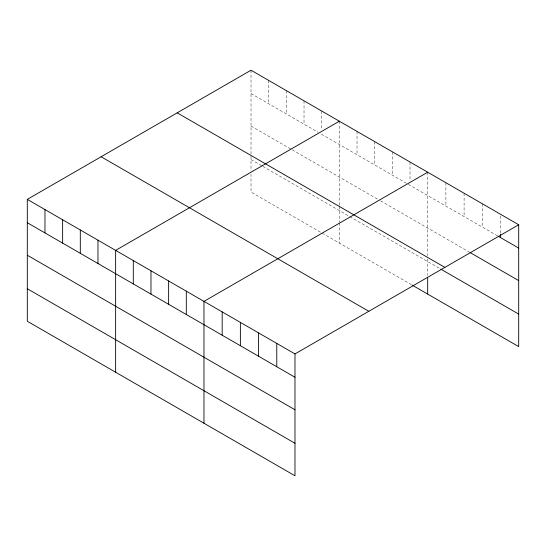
<?xml version="1.0" encoding="UTF-8"?>
<svg xmlns="http://www.w3.org/2000/svg" width="546" height="546" viewBox="0 0 546 546"><rect width="100%" height="100%" fill="white"/><g stroke="black" fill="none" stroke-linecap="round" stroke-linejoin="round"><path stroke-width="0.41" stroke-dasharray="2.73 2.05" d="M251.017 93.55L318.004 132.221M497.583 235.899L321.69 134.35L321.69 132.678M251.017 126.065L291.509 149.44M292.24 149.863L377.634 199.16M380.576 200.86L469.191 252.02M251.017 159.562L262.06 165.936M262.797 166.366L440.069 268.707M411.493 284.725L251.017 192.076L251.017 174.194M500.498 215.916L500.498 233.415M482.295 203.74L482.295 227.075M464.093 193.229L464.093 216.564M445.891 182.719L445.891 206.054M427.689 172.215L427.689 255.699M427.689 259.05L427.689 275.382M410.019 162.012L410.019 181.183M392.356 151.815L392.356 175.15M374.686 141.612L374.686 164.947M357.023 131.415L357.023 154.75M339.353 121.212L339.353 205.535M339.353 206.374L339.353 221.942M339.353 222.754L339.353 243.079M321.69 111.015L321.69 129.347M304.02 100.812L304.02 124.147M286.357 90.616L286.357 113.95M268.687 80.412L268.687 103.747M251.017 70.216L251.017 170.946"/><path stroke-width="0.82" d="M27.3 199.379L294.983 353.924L294.983 475.784L27.3 321.239L27.3 199.379L251.017 70.216L518.7 224.761L518.7 346.621L412.23 285.155M339.353 121.212L115.636 250.375L115.636 372.242M427.689 172.215L203.972 301.378L203.972 423.239M294.983 353.924L518.7 224.761M498.314 236.322L518.7 248.089M469.915 252.443L518.7 280.61M177.191 112.838L444.874 267.383M440.793 269.13L518.7 314.107M101.126 156.757L368.809 311.295M27.3 222.713L294.983 377.252M27.3 255.228L294.983 409.773M27.3 288.725L294.983 443.27M500.498 234.248L500.498 237.585M427.689 277.818L427.689 294.076M276.781 343.414L276.781 366.748M258.579 332.903L258.579 356.238M240.376 322.393L240.376 345.727M222.174 311.889L222.174 335.217M186.302 291.175L186.302 314.51M168.632 280.978L168.632 304.313M150.969 270.775L150.969 294.11M133.299 260.579L133.299 283.913M97.966 240.179L97.966 263.513M80.303 229.975L80.303 253.31M62.633 219.779L62.633 243.113M44.97 209.575L44.97 232.91"/></g></svg>
